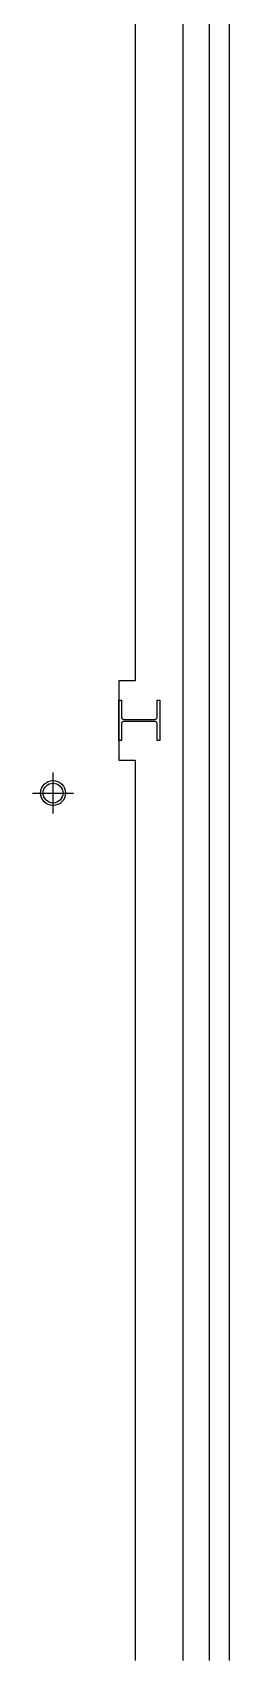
# Model space of a CAD drawing. Header units: millimetres. Extents: x 592430 to 684586, y -483905 to -416366.
# Drawn here: x 682828 to 684313, y -483905 to -471616 of the extents above; entities that cross this region are included whole.
import ezdxf

# ---------------------------------------------------------------- set-up
doc = ezdxf.new("R2010")
doc.units = ezdxf.units.MM
doc.header["$LTSCALE"] = 500
doc.layers.add('ARCH', color=9, linetype='Continuous')

msp = doc.modelspace()

# ---------------------------------------------------------------- linework, layer by layer
at = {"layer": 'ARCH'}
for p, q in [((684312.8, -483904.5), (684312.8, -427128.5)), ((684312.8, -474154.9), (684312.8, -427128.5)), ((683962.8, -483904.5), (683962.8, -470308.5)), ((683962.8, -474154.9), (683962.8, -470308.5)), ((684162.8, -483904.5), (684162.8, -470308.5)), ((684162.8, -474154.9), (684162.8, -470308.5)), ((682982.8, -477511.4), (682982.8, -477202.4)), ((682828.3, -477356.9), (683137.3, -477356.9))]:
    msp.add_line(p, q, dxfattribs=at)
at = {"layer": 'ARCH', "color": 9}
for p, q in [((684312.8, -474154.9), (684312.8, -427128.5)), ((683962.8, -474154.9), (683962.8, -470308.5)), ((684162.8, -474154.9), (684162.8, -470308.5))]:
    msp.add_line(p, q, dxfattribs=at)
at = {"layer": 'ARCH'}
msp.add_lwpolyline([(683602.8, -470608.5), (683602.8, -476508.5), (683477.8, -476508.5), (683477.8, -477108.5), (683602.8, -477108.5), (683602.8, -483904.5)], dxfattribs=at)
msp.add_lwpolyline([(683767.8, -476834, 0.4142136), (683749.8, -476816), (683515.8, -476816, 0.4142136), (683497.8, -476834), (683497.8, -476961), (683477.8, -476961), (683477.8, -476656), (683497.8, -476656), (683497.8, -476783, 0.4142136), (683515.8, -476801), (683749.8, -476801, 0.4142136), (683767.8, -476783), (683767.8, -476656), (683787.8, -476656), (683787.8, -476961), (683767.8, -476961)], format="xyb", close=True, dxfattribs=at)
for radius in [93.8, 75]:
    msp.add_circle((682982.8, -477356.9), radius, dxfattribs=at)

doc.saveas('drawing.dxf')
